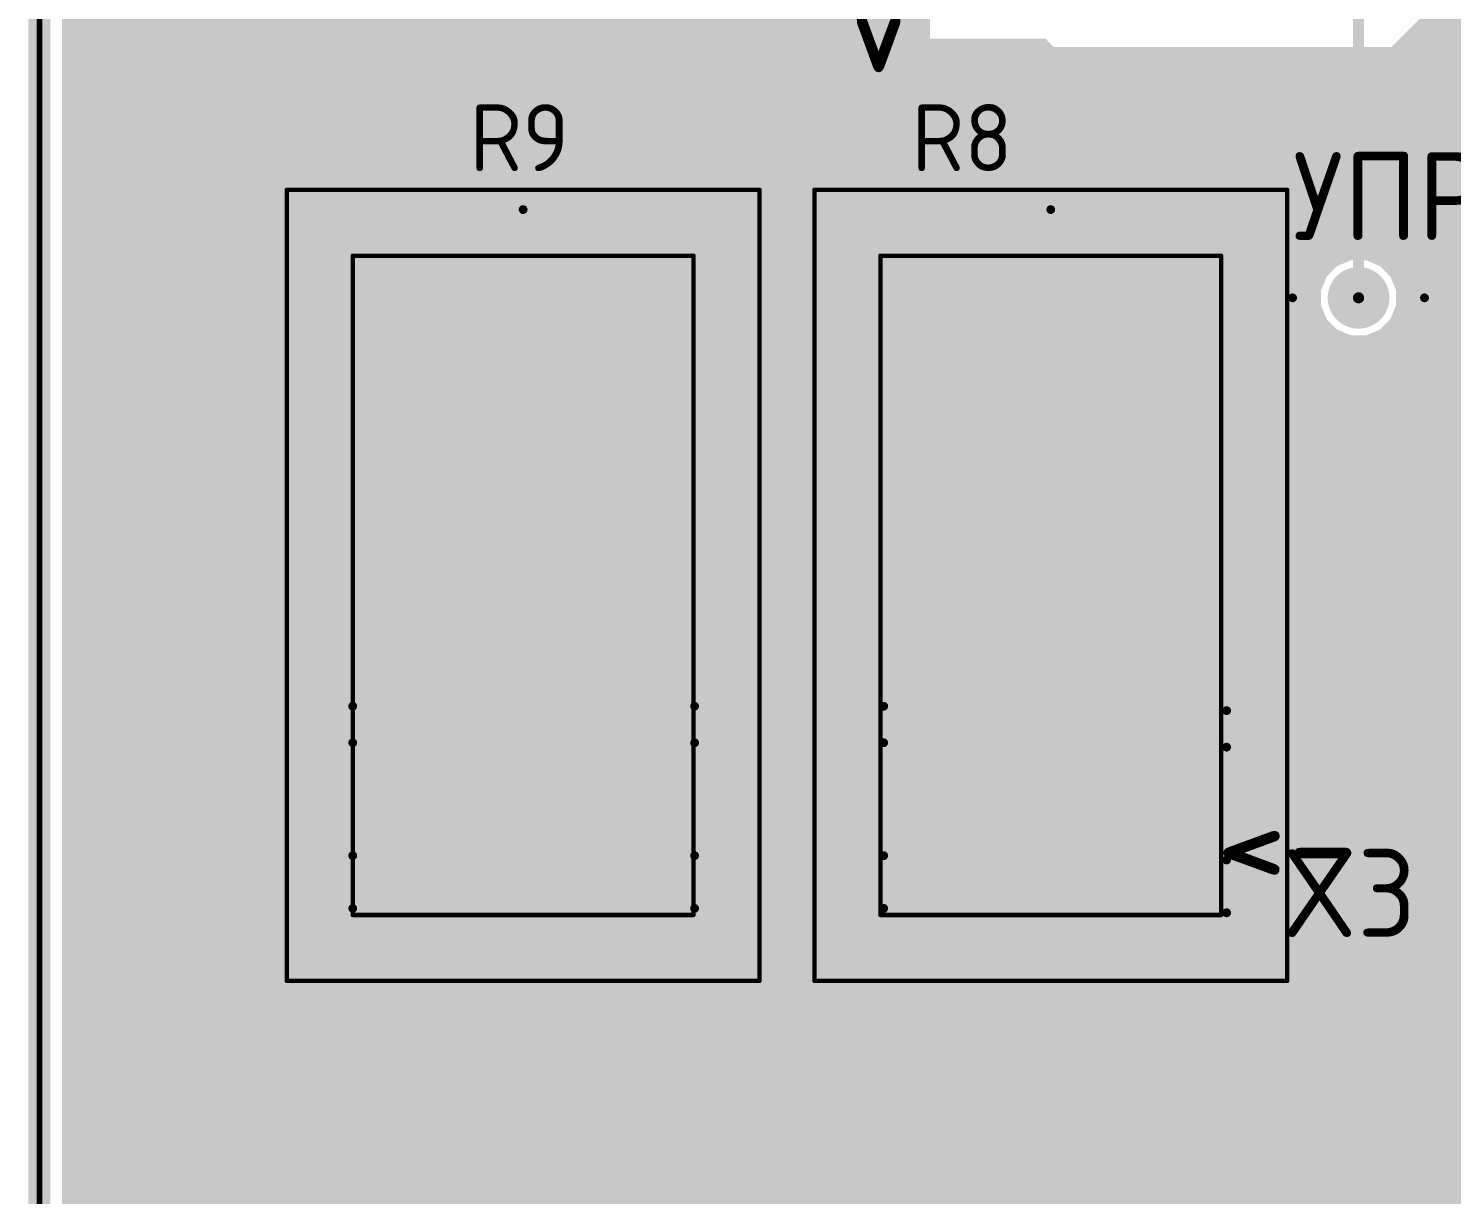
# Model space of a CAD drawing. Header units: inches. Extents: x 0 to 220, y 0 to 115.
# Drawn here: x -0.25 to 32.11, y 37.39 to 63.92 of the extents above; entities that cross this region are included whole.
import ezdxf

# ---------------------------------------------------------------- set-up
doc = ezdxf.new("R2010")
doc.units = ezdxf.units.IN
for name, color, linetype in [('Bottom Layer- Bottom', 5, 'Continuous'), ('Bottom Solder- Bot Mask', 6, 'Continuous'), ('Keep-Out Layer- Board', 6, 'Continuous'), ('Mechanical 13', 56, 'Continuous'), ('Mechanical 15', 56, 'Continuous'), ('Multi-Layer', 9, 'Continuous'), ('Top Layer- Top', 1, 'Continuous'), ('Top Overlay- Top Silk', 2, 'Continuous'), ('Top Paste- Top Paste', 8, 'Continuous'), ('Top Solder- Top Mask', 216, 'Continuous')]:
    doc.layers.add(name, color=color, linetype=linetype)
doc.styles.add('GOST type B', font='', dxfattribs={"height": 0.2})
doc.styles.get('GOST type B').set_extended_font_data('GOST type B')

# ---------------------------------------------------------------- blocks, each defined once
blk = doc.blocks.new('WSL5931L5000FEA_142')
at = {"layer": 'Top Layer- Top'}
for points in [[(-8.000009399999998, -4.374989980000001), (-8.000009400000001, 4.375010299999999), (-2.800009640000001, 4.3750103), (-2.800009639999999, -4.374989979999999)], [(2.800002020000001, -4.37500268), (2.800002019999999, 4.374997599999999), (8.000001779999998, 4.3749976), (8.00000178, -4.37500268)]]:
    blk.add_hatch(color=7, dxfattribs=at).paths.add_polyline_path(points)
at = {"layer": 'Top Paste- Top Paste'}
for points in [[(-8.000009399999998, -4.374989980000001), (-8.000009400000001, 4.375010299999999), (-2.800009640000001, 4.3750103), (-2.800009639999999, -4.374989979999999)], [(2.800002020000001, -4.37500268), (2.800002019999999, 4.374997599999999), (8.000001779999998, 4.3749976), (8.00000178, -4.37500268)]]:
    blk.add_hatch(color=7, dxfattribs=at).paths.add_polyline_path(points)
at = {"layer": 'Top Solder- Top Mask'}
for points in [[(-8.1016094, -4.476589980000001), (-8.1016094, 4.476610299999999), (-2.69840964, 4.476610300000001), (-2.698409639999999, -4.476589979999999)], [(2.698402020000001, -4.47660268), (2.698402019999999, 4.476597599999999), (8.10160178, 4.4765976), (8.10160178, -4.476602679999999)]]:
    blk.add_hatch(color=7, dxfattribs=at).paths.add_polyline_path(points)
at = {"layer": 'Mechanical 13'}
for points in [[(-7.500007859999999, 3.87499606, 0.0999998, 0.0999998, 0), (7.50000024, 3.87500368, 0.0999998, 0.0999998, 0)], [(-7.500002779999999, -3.87500368, 0.0999998, 0.0999998, 0), (-7.500007859999999, 3.87499606, 0.0999998, 0.0999998, 0)], [(7.4999977, -3.87500114, 0.0999998, 0.0999998, 0), (7.50000024, 3.87500368, 0.0999998, 0.0999998, 0)], [(-7.500002779999999, -3.87500368, 0.0999998, 0.0999998, 0), (7.4999977, -3.87500114, 0.0999998, 0.0999998, 0)]]:
    blk.add_lwpolyline(points, format="xyseb", dxfattribs=at)
for points in [[(-7.525006540000001, 3.87499606, 0.0499999, 0.0499999, 1), (-7.475009179999999, 3.87499606, 0.0499999, 0.0499999, 1)], [(-7.525006540000001, 3.87499606, 0.0499999, 0.0499999, 1), (-7.475009179999999, 3.87499606, 0.0499999, 0.0499999, 1)], [(7.475001559999999, 3.87500368, 0.0499999, 0.0499999, 1), (7.52499892, 3.87500368, 0.0499999, 0.0499999, 1)], [(7.475001559999999, 3.87500368, 0.0499999, 0.0499999, 1), (7.52499892, 3.87500368, 0.0499999, 0.0499999, 1)], [(-7.52500146, -3.87500368, 0.0499999, 0.0499999, 1), (-7.4750041, -3.87500368, 0.0499999, 0.0499999, 1)], [(-7.52500146, -3.87500368, 0.0499999, 0.0499999, 1), (-7.4750041, -3.87500368, 0.0499999, 0.0499999, 1)], [(7.474999019999999, -3.87500114, 0.0499999, 0.0499999, 1), (7.52499638, -3.87500114, 0.0499999, 0.0499999, 1)], [(7.474999019999999, -3.87500114, 0.0499999, 0.0499999, 1), (7.52499638, -3.87500114, 0.0499999, 0.0499999, 1)]]:
    blk.add_lwpolyline(points, format="xyseb", close=True, dxfattribs=at)
at = {"layer": 'Mechanical 15'}
for points in [[(-9.00000232, 5.37499052, 0.0999998, 0.0999998, 0), (8.999994699999998, 5.374995599999999, 0.0999998, 0.0999998, 0)], [(-8.99999978, -5.37500322, 0.0999998, 0.0999998, 0), (-9.00000232, 5.37499052, 0.0999998, 0.0999998, 0)], [(8.999997239999999, -5.37500322, 0.0999998, 0.0999998, 0), (8.999994699999998, 5.374995599999999, 0.0999998, 0.0999998, 0)], [(8.999997239999999, -5.37500322, 0.0999998, 0.0999998, 0), (-8.99999978, -5.37500322, 0.0999998, 0.0999998, 0)]]:
    blk.add_lwpolyline(points, format="xyseb", dxfattribs=at)
for points in [[(-9.025001, 5.37499052, 0.0499999, 0.0499999, 1), (-8.97500364, 5.37499052, 0.0499999, 0.0499999, 1)], [(-9.025001, 5.37499052, 0.0499999, 0.0499999, 1), (-8.97500364, 5.37499052, 0.0499999, 0.0499999, 1)], [(8.974996019999999, 5.374995599999999, 0.0499999, 0.0499999, 1), (9.02499338, 5.374995599999999, 0.0499999, 0.0499999, 1)], [(8.974996019999999, 5.374995599999999, 0.0499999, 0.0499999, 1), (9.02499338, 5.374995599999999, 0.0499999, 0.0499999, 1)], [(-9.024998459999999, -5.37500322, 0.0499999, 0.0499999, 1), (-8.9750011, -5.37500322, 0.0499999, 0.0499999, 1)], [(-9.024998459999999, -5.37500322, 0.0499999, 0.0499999, 1), (-8.9750011, -5.37500322, 0.0499999, 0.0499999, 1)], [(8.97499856, -5.37500322, 0.0499999, 0.0499999, 1), (9.024995919999999, -5.37500322, 0.0499999, 0.0499999, 1)], [(8.97499856, -5.37500322, 0.0499999, 0.0499999, 1), (9.024995919999999, -5.37500322, 0.0499999, 0.0499999, 1)]]:
    blk.add_lwpolyline(points, format="xyseb", close=True, dxfattribs=at)
at = {"layer": 'Top Overlay- Top Silk'}
for points in [[(-8.60000566, -2.54e-06, 0.0999998, 0.0999998, -0.9999999999999999), (-8.50000586, -2.54e-06, 0.0999998, 0.0999998, 0)], [(-8.50000586, -2.54e-06, 0.0999998, 0.0999998, -0.9999999999999999), (-8.60000566, -2.54e-06, 0.0999998, 0.0999998, 0)]]:
    blk.add_lwpolyline(points, format="xyseb", dxfattribs=at)
for points in [[(-8.62500434, -2.54e-06, 0.0499999, 0.0499999, 1), (-8.57500698, -2.54e-06, 0.0499999, 0.0499999, 1)], [(-8.62500434, -2.54e-06, 0.0499999, 0.0499999, 1), (-8.57500698, -2.54e-06, 0.0499999, 0.0499999, 1)], [(-8.52500454, -2.54e-06, 0.0499999, 0.0499999, 1), (-8.47500718, -2.54e-06, 0.0499999, 0.0499999, 1)], [(-8.52500454, -2.54e-06, 0.0499999, 0.0499999, 1), (-8.47500718, -2.54e-06, 0.0499999, 0.0499999, 1)]]:
    blk.add_lwpolyline(points, format="xyseb", close=True, dxfattribs=at)
blk = doc.blocks.new('WSL5931L5000FEA_143')
at = {"layer": 'Top Layer- Top'}
for points in [[(-7.999999239999999, -4.37500014), (-7.99999924, 4.375000139999999), (-2.799999480000001, 4.37500014), (-2.799999479999999, -4.375000139999999)], [(2.800007100000001, -4.374989980000001), (2.800007099999999, 4.375010299999999), (8.000006859999997, 4.3750103), (8.000006860000001, -4.374989979999999)]]:
    blk.add_hatch(color=7, dxfattribs=at).paths.add_polyline_path(points)
at = {"layer": 'Top Paste- Top Paste'}
for points in [[(-7.999999239999999, -4.37500014), (-7.99999924, 4.375000139999999), (-2.799999480000001, 4.37500014), (-2.799999479999999, -4.375000139999999)], [(2.800007100000001, -4.374989980000001), (2.800007099999999, 4.375010299999999), (8.000006859999997, 4.3750103), (8.000006860000001, -4.374989979999999)]]:
    blk.add_hatch(color=7, dxfattribs=at).paths.add_polyline_path(points)
at = {"layer": 'Top Solder- Top Mask'}
for points in [[(-8.101599239999999, -4.47660014), (-8.101599239999999, 4.47660014), (-2.69839948, 4.47660014), (-2.698399479999999, -4.47660014)], [(2.6984071, -4.476589980000001), (2.698407099999999, 4.476610299999999), (8.101606859999999, 4.476610300000001), (8.101606859999999, -4.476589979999999)]]:
    blk.add_hatch(color=7, dxfattribs=at).paths.add_polyline_path(points)
at = {"layer": 'Mechanical 13'}
for points in [[(7.500002779999999, 3.87500114, 0.0999998, 0.0999998, 0), (-7.500005319999999, 3.87500876, 0.0999998, 0.0999998, 0)], [(-7.50000024, -3.87500622, 0.0999998, 0.0999998, 0), (-7.500005319999999, 3.87500876, 0.0999998, 0.0999998, 0)], [(7.500005319999999, -3.87499606, 0.0999998, 0.0999998, 0), (7.500002779999999, 3.87500114, 0.0999998, 0.0999998, 0)], [(-7.50000024, -3.87500622, 0.0999998, 0.0999998, 0), (7.500005319999999, -3.87499606, 0.0999998, 0.0999998, 0)]]:
    blk.add_lwpolyline(points, format="xyseb", dxfattribs=at)
for points in [[(-7.525004, 3.87500876, 0.0499999, 0.0499999, 1), (-7.475006639999999, 3.87500876, 0.0499999, 0.0499999, 1)], [(-7.525004, 3.87500876, 0.0499999, 0.0499999, 1), (-7.475006639999999, 3.87500876, 0.0499999, 0.0499999, 1)], [(7.4750041, 3.87500114, 0.0499999, 0.0499999, 1), (7.52500146, 3.87500114, 0.0499999, 0.0499999, 1)], [(7.4750041, 3.87500114, 0.0499999, 0.0499999, 1), (7.52500146, 3.87500114, 0.0499999, 0.0499999, 1)], [(-7.52499892, -3.87500622, 0.0499999, 0.0499999, 1), (-7.475001559999999, -3.87500622, 0.0499999, 0.0499999, 1)], [(-7.52499892, -3.87500622, 0.0499999, 0.0499999, 1), (-7.475001559999999, -3.87500622, 0.0499999, 0.0499999, 1)], [(7.475006639999999, -3.87499606, 0.0499999, 0.0499999, 1), (7.525004, -3.87499606, 0.0499999, 0.0499999, 1)], [(7.475006639999999, -3.87499606, 0.0499999, 0.0499999, 1), (7.525004, -3.87499606, 0.0499999, 0.0499999, 1)]]:
    blk.add_lwpolyline(points, format="xyseb", close=True, dxfattribs=at)
at = {"layer": 'Mechanical 15'}
for points in [[(-8.99999978, 5.374995599999999, 0.0999998, 0.0999998, 0), (9.00000232, 5.37499814, 0.0999998, 0.0999998, 0)], [(-8.999994699999998, -5.375000679999999, 0.0999998, 0.0999998, 0), (-8.99999978, 5.374995599999999, 0.0999998, 0.0999998, 0)], [(8.99998962, -5.37500322, 0.0999998, 0.0999998, 0), (9.00000232, 5.37499814, 0.0999998, 0.0999998, 0)], [(8.99998962, -5.37500322, 0.0999998, 0.0999998, 0), (-8.999994699999998, -5.375000679999999, 0.0999998, 0.0999998, 0)]]:
    blk.add_lwpolyline(points, format="xyseb", dxfattribs=at)
for points in [[(-9.024998459999999, 5.374995599999999, 0.0499999, 0.0499999, 1), (-8.9750011, 5.374995599999999, 0.0499999, 0.0499999, 1)], [(-9.024998459999999, 5.374995599999999, 0.0499999, 0.0499999, 1), (-8.9750011, 5.374995599999999, 0.0499999, 0.0499999, 1)], [(8.97500364, 5.37499814, 0.0499999, 0.0499999, 1), (9.025001, 5.37499814, 0.0499999, 0.0499999, 1)], [(8.97500364, 5.37499814, 0.0499999, 0.0499999, 1), (9.025001, 5.37499814, 0.0499999, 0.0499999, 1)], [(-9.02499338, -5.375000679999999, 0.0499999, 0.0499999, 1), (-8.974996019999999, -5.375000679999999, 0.0499999, 0.0499999, 1)], [(-9.02499338, -5.375000679999999, 0.0499999, 0.0499999, 1), (-8.974996019999999, -5.375000679999999, 0.0499999, 0.0499999, 1)], [(8.97499094, -5.37500322, 0.0499999, 0.0499999, 1), (9.024988299999999, -5.37500322, 0.0499999, 0.0499999, 1)], [(8.97499094, -5.37500322, 0.0499999, 0.0499999, 1), (9.024988299999999, -5.37500322, 0.0499999, 0.0499999, 1)]]:
    blk.add_lwpolyline(points, format="xyseb", close=True, dxfattribs=at)
at = {"layer": 'Top Overlay- Top Silk'}
for points in [[(-8.59999804, 2.54e-06, 0.0999998, 0.0999998, -0.9999999999999999), (-8.49999824, 2.54e-06, 0.0999998, 0.0999998, 0)], [(-8.49999824, 2.54e-06, 0.0999998, 0.0999998, -0.9999999999999999), (-8.59999804, 2.54e-06, 0.0999998, 0.0999998, 0)]]:
    blk.add_lwpolyline(points, format="xyseb", dxfattribs=at)
for points in [[(-8.62499672, 2.54e-06, 0.0499999, 0.0499999, 1), (-8.57499936, 2.54e-06, 0.0499999, 0.0499999, 1)], [(-8.62499672, 2.54e-06, 0.0499999, 0.0499999, 1), (-8.57499936, 2.54e-06, 0.0499999, 0.0499999, 1)], [(-8.52499692, 2.54e-06, 0.0499999, 0.0499999, 1), (-8.474999559999999, 2.54e-06, 0.0499999, 0.0499999, 1)], [(-8.52499692, 2.54e-06, 0.0499999, 0.0499999, 1), (-8.474999559999999, 2.54e-06, 0.0499999, 0.0499999, 1)]]:
    blk.add_lwpolyline(points, format="xyseb", close=True, dxfattribs=at)

msp = doc.modelspace()

# ---------------------------------------------------------------- hatches: boundary and pattern name
at = {"layer": 'Bottom Layer- Bottom'}
h = msp.add_hatch(color=5, dxfattribs=at)
h.paths.add_polyline_path([(79.50000102, 105.99999882), (79.50000102, 101.62132076), (78.99999948, 101.12131922), (75.87131892, 101.12131922), (74.99999986, 100.25000016), (69.43824314, 100.25000016), (69.28011289999999, 100.31549914), (68.91988502, 100.31549914), (68.76175477999999, 100.25000016), (67.74999912, 100.25000016), (67.49999962, 100.00000066), (67.49999962, 93.078681), (69.92131812, 93.078681), (72.25000028, 90.74999884), (72.25000028, 48.74999902), (77.2714482, 43.7285511), (77.25000044, 43.70710334), (77.25000044, 25.2500003), (55.87336298, 25.2500003), (55.12336194, 24.49999926), (54.50191284, 24.49999926), (54.61120396, 24.54526968), (54.91473142, 24.84879714), (55.07900084, 25.24537496), (55.07900084, 25.33300242), (54.00000376, 25.33300242), (52.9210016, 25.33300242), (52.9210016, 25.24537496), (53.08527102, 24.84879714), (53.38879848, 24.54526968), (53.4980896, 24.49999926), (50.98195036, 24.49999926), (50.9999996, 24.48195002), (50.9999996, 0.51387248), (28.49999888, 0.51387248), (28.49999888, 4.24999912), (28.49999888, 13.2499989), (0.51387248, 13.2499989), (0.51387248, 74.99999986), (20.25000014, 74.99999986), (20.25000014, 63.5), (30.750002, 63.5), (31.85949432, 64.60949232), (31.85949432, 99.49999912), (55.49999822, 99.49999912), (64.49999799999999, 108.4999989), (77.00000093999999, 108.4999989)])
h.paths.add_polyline_path([(70.01335755999999, 105.3723191), (68.20235788, 105.3723191), (68.20235788, 103.56131942), (70.01335755999999, 103.56131942)], flags=0)
h.paths.add_polyline_path([(75.9497084, 105.00399878), (75.5502934, 105.00399878), (75.1812822, 104.8511492), (74.89885197999999, 104.56871898), (74.7460024, 104.19970778), (74.7460024, 103.80029278), (74.89885197999999, 103.43128158), (75.1812822, 103.14885136), (75.5502934, 102.99600178), (75.9497084, 102.99600178), (76.3187196, 103.14885136), (76.60114981999999, 103.43128158), (76.7539994, 103.80029278), (76.7539994, 104.19970778), (76.60114981999999, 104.56871898), (76.3187196, 104.8511492)], flags=0)
h.paths.add_polyline_path([(54.73091923999999, 97.05399944), (54.2690812, 97.05399944), (53.822981, 96.93446704), (53.4230199, 96.70355055999998), (53.09644955999999, 96.37698022), (52.86553308, 95.97701912), (52.74600067999999, 95.53091891999999), (52.74600067999999, 95.06908088), (52.86553308, 94.62298068), (53.09644955999999, 94.22301958), (53.4230199, 93.89644924), (53.822981, 93.66553275999999), (54.2690812, 93.54600036), (54.73091923999999, 93.54600036), (55.17701944, 93.66553275999999), (55.57698053999999, 93.89644924), (55.90355088, 94.22301958), (56.13446736, 94.62298068), (56.25399976, 95.06908088), (56.25399976, 95.53091891999999), (56.13446736, 95.97701912), (55.90355088, 96.37698022), (55.57698053999999, 96.70355055999998), (55.17701944, 96.93446704)], flags=0)
h.paths.add_polyline_path([(35.73090644, 97.05399944), (35.2690684, 97.05399944), (34.8229682, 96.93446704), (34.4230071, 96.70355055999998), (34.09643676, 96.37698022), (33.86552028, 95.97701912), (33.74598788, 95.53091891999999), (33.74598788, 95.06908088), (33.86552028, 94.62298068), (34.09643676, 94.22301958), (34.4230071, 93.89644924), (34.8229682, 93.66553275999999), (35.2690684, 93.54600036), (35.73090644, 93.54600036), (36.17700664, 93.66553275999999), (36.57696774, 93.89644924), (36.90353808, 94.22301958), (37.13445456, 94.62298068), (37.25398695999999, 95.06908088), (37.25398695999999, 95.53091891999999), (37.13445456, 95.97701912), (36.90353808, 96.37698022), (36.57696774, 96.70355055999998), (36.17700664, 96.93446704)], flags=0)
h.paths.add_polyline_path([(69.28011289999999, 90.15549913999999), (68.91988502, 90.15549913999999), (68.5870739, 90.01764572), (68.33235254, 89.76292435999999), (68.19449912, 89.43011324), (68.19449912, 89.06988535999999), (68.33235254, 88.73707423999998), (68.5870739, 88.48235288), (68.91988502, 88.34449946), (69.28011289999999, 88.34449946), (69.61292402, 88.48235288), (69.86764538, 88.73707423999998), (70.0054988, 89.06988535999999), (70.0054988, 89.43011324), (69.86764538, 89.76292435999999), (69.61292402, 90.01764572)], flags=0)
h.paths.add_polyline_path([(69.02011342, 83.34367633999999), (68.65988553999999, 83.34367633999999), (68.32707442, 83.20582291999999), (68.07235306, 82.95110156), (67.93449964, 82.61829044), (67.93449964, 82.25806256), (68.07235306, 81.92525144), (68.32707442, 81.67053007999999), (68.65988553999999, 81.53267665999999), (69.02011342, 81.53267665999999), (69.35292453999999, 81.67053007999999), (69.6076459, 81.92525144), (69.74549932, 82.25806256), (69.74549932, 82.61829044), (69.6076459, 82.95110156), (69.35292453999999, 83.20582291999999)], flags=0)
h.paths.add_polyline_path([(10.44970732, 74.50399628), (10.37699982, 74.50399628), (10.37699982, 73.62699778), (11.25399832, 73.62699778), (11.25399832, 73.69970527999999), (11.10114874, 74.06871647999999), (10.81871852, 74.3511467)], flags=0)
h.paths.add_polyline_path([(10.12299982, 74.50399628), (10.05029232, 74.50399628), (9.68128112, 74.3511467), (9.3988509, 74.06871647999999), (9.24600132, 73.69970527999999), (9.24600132, 73.62699778), (10.12299982, 73.62699778)], flags=0)
h.paths.add_polyline_path([(3.44970862, 74.50399628), (3.37700112, 74.50399628), (3.37700112, 73.62699778), (4.25399962, 73.62699778), (4.25399962, 73.69970527999999), (4.10115004, 74.06871647999999), (3.81871982, 74.3511467)], flags=0)
h.paths.add_polyline_path([(3.12300112, 74.50399628), (3.05029362, 74.50399628), (2.68128242, 74.3511467), (2.3988522, 74.06871647999999), (2.24600262, 73.69970527999999), (2.24600262, 73.62699778), (3.12300112, 73.62699778)], flags=0)
h.paths.add_polyline_path([(69.02011342, 75.15549865999999), (68.65988553999999, 75.15549865999999), (68.32707442, 75.01764524), (68.07235306, 74.76292388), (67.93449964, 74.43011276), (67.93449964, 74.06988488), (68.07235306, 73.73707376), (68.32707442, 73.4823524), (68.65988553999999, 73.34449898), (69.02011342, 73.34449898), (69.35292453999999, 73.4823524), (69.6076459, 73.73707376), (69.74549932, 74.06988488), (69.74549932, 74.43011276), (69.6076459, 74.76292388), (69.35292453999999, 75.01764524)], flags=0)
h.paths.add_polyline_path([(11.25399832, 73.37299777999999), (10.37699982, 73.37299777999999), (10.37699982, 72.49599927999999), (10.44970732, 72.49599927999999), (10.81871852, 72.64884886), (11.10114874, 72.93127908), (11.25399832, 73.30029027999998)], flags=0)
h.paths.add_polyline_path([(10.12299982, 73.37299777999999), (9.24600132, 73.37299777999999), (9.24600132, 73.30029027999998), (9.3988509, 72.93127908), (9.68128112, 72.64884886), (10.05029232, 72.49599927999999), (10.12299982, 72.49599927999999)], flags=0)
h.paths.add_polyline_path([(4.25399962, 73.37299777999999), (3.37700112, 73.37299777999999), (3.37700112, 72.49599927999999), (3.44970862, 72.49599927999999), (3.81871982, 72.64884886), (4.10115004, 72.93127908), (4.25399962, 73.30029027999998)], flags=0)
h.paths.add_polyline_path([(3.12300112, 73.37299777999999), (2.24600262, 73.37299777999999), (2.24600262, 73.30029027999998), (2.3988522, 72.93127908), (2.68128242, 72.64884886), (3.05029362, 72.49599927999999), (3.12300112, 72.49599927999999)], flags=0)
h.paths.add_polyline_path([(6.98091822, 72.25399824), (6.876999199999999, 72.25399824), (6.876999199999999, 70.6269987), (8.50399874, 70.6269987), (8.50399874, 70.73091772), (8.38446634, 71.17701792), (8.15354986, 71.57697902), (7.826979519999999, 71.90354935999999), (7.42701842, 72.13446584)], flags=0)
h.paths.add_polyline_path([(6.622999199999999, 72.25399824), (6.51908018, 72.25399824), (6.07297998, 72.13446584), (5.67301888, 71.90354935999999), (5.34644854, 71.57697902), (5.11553206, 71.17701792), (4.99599966, 70.73091772), (4.99599966, 70.6269987), (6.622999199999999, 70.6269987)], flags=0)
h.paths.add_polyline_path([(8.50399874, 70.3729987), (6.876999199999999, 70.3729987), (6.876999199999999, 68.74599916), (6.98091822, 68.74599916), (7.42701842, 68.86553156), (7.826979519999999, 69.09644804), (8.15354986, 69.42301838), (8.38446634, 69.82297948), (8.50399874, 70.26907968)], flags=0)
h.paths.add_polyline_path([(6.622999199999999, 70.3729987), (4.99599966, 70.3729987), (4.99599966, 70.26907968), (5.11553206, 69.82297948), (5.34644854, 69.42301838), (5.67301888, 69.09644804), (6.07297998, 68.86553156), (6.51908018, 68.74599916), (6.622999199999999, 68.74599916)], flags=0)
h.paths.add_polyline_path([(10.44970732, 68.50399558), (10.37699982, 68.50399558), (10.37699982, 67.62699708), (11.25399832, 67.62699708), (11.25399832, 67.69970458), (11.10114874, 68.06871577999999), (10.81871852, 68.351146)], flags=0)
h.paths.add_polyline_path([(10.12299982, 68.50399558), (10.05029232, 68.50399558), (9.68128112, 68.351146), (9.3988509, 68.06871577999999), (9.24600132, 67.69970458), (9.24600132, 67.62699708), (10.12299982, 67.62699708)], flags=0)
h.paths.add_polyline_path([(3.44970862, 68.50399558), (3.37700112, 68.50399558), (3.37700112, 67.62699708), (4.25399962, 67.62699708), (4.25399962, 67.69970458), (4.10115004, 68.06871577999999), (3.81871982, 68.351146)], flags=0)
h.paths.add_polyline_path([(3.12300112, 68.50399558), (3.05029362, 68.50399558), (2.68128242, 68.351146), (2.3988522, 68.06871577999999), (2.24600262, 67.69970458), (2.24600262, 67.62699708), (3.12300112, 67.62699708)], flags=0)
h.paths.add_polyline_path([(11.25399832, 67.37299707999999), (10.37699982, 67.37299707999999), (10.37699982, 66.49599857999999), (10.44970732, 66.49599857999999), (10.81871852, 66.64884816), (11.10114874, 66.93127838), (11.25399832, 67.30028958)], flags=0)
h.paths.add_polyline_path([(10.12299982, 67.37299707999999), (9.24600132, 67.37299707999999), (9.24600132, 67.30028958), (9.3988509, 66.93127838), (9.68128112, 66.64884816), (10.05029232, 66.49599857999999), (10.12299982, 66.49599857999999)], flags=0)
h.paths.add_polyline_path([(4.25399962, 67.37299707999999), (3.37700112, 67.37299707999999), (3.37700112, 66.49599857999999), (3.44970862, 66.49599857999999), (3.81871982, 66.64884816), (4.10115004, 66.93127838), (4.25399962, 67.30028958)], flags=0)
h.paths.add_polyline_path([(3.12300112, 67.37299707999999), (2.24600262, 67.37299707999999), (2.24600262, 67.30028958), (2.3988522, 66.93127838), (2.68128242, 66.64884816), (3.05029362, 66.49599857999999), (3.12300112, 66.49599857999999)], flags=0)
h.paths.add_polyline_path([(69.02011342, 66.90549992), (68.65988553999999, 66.90549992), (68.32707442, 66.7676465), (68.07235306, 66.51292514), (67.93449964, 66.18011402), (67.93449964, 65.81988614), (68.07235306, 65.48707502), (68.32707442, 65.23235366), (68.65988553999999, 65.09450024), (69.02011342, 65.09450024), (69.35292453999999, 65.23235366), (69.6076459, 65.48707502), (69.74549932, 65.81988614), (69.74549932, 66.18011402), (69.6076459, 66.51292514), (69.35292453999999, 66.7676465)], flags=0)
h.paths.add_polyline_path([(30.16987108, 58.64636479999999), (29.83013084, 58.64636479999999), (29.51625034, 58.51635236), (29.2760146, 58.27611662), (29.14600216, 57.96223611999999), (29.14600216, 57.62249588), (29.2760146, 57.30861537999999), (29.51625034, 57.06837964), (29.83013084, 56.9383672), (30.16987108, 56.9383672), (30.48375158, 57.06837964), (30.72398732, 57.30861537999999), (30.85399976, 57.62249588), (30.85399976, 57.96223611999999), (30.72398732, 58.27611662), (30.48375158, 58.51635236)], flags=0)
h.paths.add_polyline_path([(69.02011342, 58.65549864), (68.65988553999999, 58.65549864), (68.32707442, 58.51764522), (68.07235306, 58.26292385999999), (67.93449964, 57.93011273999999), (67.93449964, 57.56988485999999), (68.07235306, 57.23707373999999), (68.32707442, 56.98235237999999), (68.65988553999999, 56.84449896), (69.02011342, 56.84449896), (69.35292453999999, 56.98235237999999), (69.6076459, 57.23707373999999), (69.74549932, 57.56988485999999), (69.74549932, 57.93011273999999), (69.6076459, 58.26292385999999), (69.35292453999999, 58.51764522)], flags=0)
h.paths.add_polyline_path([(17.23091804, 60.25399938), (16.76908, 60.25399938), (16.3229798, 60.13446698), (15.9230187, 59.9035505), (15.59644836, 59.57698016), (15.36553188, 59.17701905999999), (15.24599948, 58.73091886), (15.24599948, 58.26908082), (15.36553188, 57.82298062), (15.59644836, 57.42301952), (15.9230187, 57.09644917999999), (16.3229798, 56.8655327), (16.76908, 56.74600029999999), (17.23091804, 56.74600029999999), (17.67701824, 56.8655327), (18.07697934, 57.09644917999999), (18.40354968, 57.42301952), (18.63446616, 57.82298062), (18.75399856, 58.26908082), (18.75399856, 58.73091886), (18.63446616, 59.17701905999999), (18.40354968, 59.57698016), (18.07697934, 59.9035505), (17.67701824, 60.13446698)], flags=0)
h.paths.add_polyline_path([(54.73091923999999, 55.0539412), (54.2690812, 55.0539412), (53.822981, 54.93440879999999), (53.4230199, 54.70349232), (53.09644955999999, 54.37692197999999), (52.86553308, 53.97696088), (52.74600067999999, 53.53086067999999), (52.74600067999999, 53.06902263999999), (52.86553308, 52.62292244), (53.09644955999999, 52.22296133999999), (53.4230199, 51.896391), (53.822981, 51.66547451999999), (54.2690812, 51.54594212), (54.73091923999999, 51.54594212), (55.17701944, 51.66547451999999), (55.57698053999999, 51.896391), (55.90355088, 52.22296133999999), (56.13446736, 52.62292244), (56.25399976, 53.06902263999999), (56.25399976, 53.53086067999999), (56.13446736, 53.97696088), (55.90355088, 54.37692197999999), (55.57698053999999, 54.70349232), (55.17701944, 54.93440879999999)], flags=0)
h.paths.add_polyline_path([(35.73090644, 55.0539412), (35.2690684, 55.0539412), (34.8229682, 54.93440879999999), (34.4230071, 54.70349232), (34.09643676, 54.37692197999999), (33.86552028, 53.97696088), (33.74598788, 53.53086067999999), (33.74598788, 53.06902263999999), (33.86552028, 52.62292244), (34.09643676, 52.22296133999999), (34.4230071, 51.896391), (34.8229682, 51.66547451999999), (35.2690684, 51.54594212), (35.73090644, 51.54594212), (36.17700664, 51.66547451999999), (36.57696774, 51.896391), (36.90353808, 52.22296133999999), (37.13445456, 52.62292244), (37.25398695999999, 53.06902263999999), (37.25398695999999, 53.53086067999999), (37.13445456, 53.97696088), (36.90353808, 54.37692197999999), (36.57696774, 54.70349232), (36.17700664, 54.93440879999999)], flags=0)
h.paths.add_polyline_path([(69.02011342, 50.4054999), (68.65988553999999, 50.4054999), (68.32707442, 50.26764648), (68.07235306, 50.01292512), (67.93449964, 49.680114), (67.93449964, 49.31988612), (68.07235306, 48.987075), (68.32707442, 48.73235364), (68.65988553999999, 48.59450022), (69.02011342, 48.59450022), (69.35292453999999, 48.73235364), (69.6076459, 48.987075), (69.74549932, 49.31988612), (69.74549932, 49.680114), (69.6076459, 50.01292512), (69.35292453999999, 50.26764648)], flags=0)
h.paths.add_polyline_path([(48.24354588, 46.85399824), (48.20067576, 46.85399824), (48.20067576, 46.12699944), (48.92767455999999, 46.12699944), (48.92767455999999, 46.16986956), (48.79766212, 46.48375006), (48.55742638, 46.72398579999999)], flags=0)
h.paths.add_polyline_path([(47.94667576, 46.85399824), (47.90380563999999, 46.85399824), (47.58992514, 46.72398579999999), (47.3496894, 46.48375006), (47.21967696, 46.16986956), (47.21967696, 46.12699944), (47.94667576, 46.12699944)], flags=0)
h.paths.add_polyline_path([(40.78093952, 46.85399824), (40.7380694, 46.85399824), (40.7380694, 46.12699944), (41.4650682, 46.12699944), (41.4650682, 46.16986956), (41.33505576, 46.48375006), (41.09482002, 46.72398579999999)], flags=0)
h.paths.add_polyline_path([(40.4840694, 46.85399824), (40.44119928, 46.85399824), (40.12731878, 46.72398579999999), (39.88708303999999, 46.48375006), (39.7570706, 46.16986956), (39.7570706, 46.12699944), (40.4840694, 46.12699944)], flags=0)
h.paths.add_polyline_path([(48.92767455999999, 45.87299944), (48.20067576, 45.87299944), (48.20067576, 45.14600064), (48.24354588, 45.14600064), (48.55742638, 45.27601308), (48.79766212, 45.51624882), (48.92767455999999, 45.83012932)], flags=0)
h.paths.add_polyline_path([(47.94667576, 45.87299944), (47.21967696, 45.87299944), (47.21967696, 45.83012932), (47.3496894, 45.51624882), (47.58992514, 45.27601308), (47.90380563999999, 45.14600064), (47.94667576, 45.14600064)], flags=0)
h.paths.add_polyline_path([(41.4650682, 45.87299944), (40.7380694, 45.87299944), (40.7380694, 45.14600064), (40.78093952, 45.14600064), (41.09482002, 45.27601308), (41.33505576, 45.51624882), (41.4650682, 45.83012932)], flags=0)
h.paths.add_polyline_path([(40.4840694, 45.87299944), (39.7570706, 45.87299944), (39.7570706, 45.83012932), (39.88708303999999, 45.51624882), (40.12731878, 45.27601308), (40.44119928, 45.14600064), (40.4840694, 45.14600064)], flags=0)
h.paths.add_polyline_path([(17.23091804, 45.75400044), (16.76908, 45.75400044), (16.3229798, 45.63446803999999), (15.9230187, 45.40355156), (15.59644836, 45.07698122), (15.36553188, 44.67702011999999), (15.24599948, 44.23091992), (15.24599948, 43.76908187999999), (15.36553188, 43.32298168), (15.59644836, 42.92302058), (15.9230187, 42.59645024), (16.3229798, 42.36553376), (16.76908, 42.24600135999999), (17.23091804, 42.24600135999999), (17.67701824, 42.36553376), (18.07697934, 42.59645024), (18.40354968, 42.92302058), (18.63446616, 43.32298168), (18.75399856, 43.76908187999999), (18.75399856, 44.23091992), (18.63446616, 44.67702011999999), (18.40354968, 45.07698122), (18.07697934, 45.40355156), (17.67701824, 45.63446803999999)], flags=0)
h.paths.add_polyline_path([(67.83976018, 41.95399788), (67.46023846, 41.95399788), (67.10960162, 41.80876068), (66.84123792, 41.54039698), (66.69600072, 41.18976014), (66.69600072, 40.81023842), (66.84123792, 40.45960158), (67.10960162, 40.19123788), (67.46023846, 40.04600068), (67.83976018, 40.04600068), (68.19039702, 40.19123788), (68.45876072, 40.45960158), (68.60399792, 40.81023842), (68.60399792, 41.18976014), (68.45876072, 41.54039698), (68.19039702, 41.80876068)], flags=0)
h.paths.add_polyline_path([(48.33020052, 40.40399844), (47.87111076, 40.40399844), (47.44696885999999, 40.22831171999999), (47.12234416, 39.90368702), (46.94665744, 39.47954512), (46.94665744, 39.02045536), (47.12234416, 38.59631346), (47.44696885999999, 38.27168876), (47.87111076, 38.09600204), (48.33020052, 38.09600204), (48.75434241999999, 38.27168876), (49.07896712, 38.59631346), (49.25465384, 39.02045536), (49.25465384, 39.47954512), (49.07896712, 39.90368702), (48.75434241999999, 40.22831171999999)], flags=0)
h.paths.add_polyline_path([(41.9795452, 40.40399844), (41.52045544, 40.40399844), (41.09631354, 40.22831171999999), (40.77168884, 39.90368702), (40.59600211999999, 39.47954512), (40.59600211999999, 39.02045536), (40.77168884, 38.59631346), (41.09631354, 38.27168876), (41.52045544, 38.09600204), (41.9795452, 38.09600204), (42.4036871, 38.27168876), (42.7283118, 38.59631346), (42.90399851999999, 39.02045536), (42.90399851999999, 39.47954512), (42.7283118, 39.90368702), (42.4036871, 40.22831171999999)], flags=0)
h.paths.add_polyline_path([(73.33976188, 33.45399964), (72.96024016, 33.45399964), (72.60960332, 33.30876244), (72.34123962, 33.04039874), (72.19600242, 32.68976189999999), (72.19600242, 32.31024018), (72.34123962, 31.95960334), (72.60960332, 31.69123964), (72.96024016, 31.54600244), (73.33976188, 31.54600244), (73.69039872, 31.69123964), (73.95876242, 31.95960334), (74.10399962, 32.31024018), (74.10399962, 32.68976189999999), (73.95876242, 33.04039874), (73.69039872, 33.30876244)], flags=0)
h.paths.add_polyline_path([(60.19970687999999, 33.003998), (59.80029188, 33.003998), (59.43128068, 32.85114842), (59.14885045999999, 32.5687182), (58.99600088, 32.199707), (58.99600088, 31.800292), (59.14885045999999, 31.4312808), (59.43128068, 31.14885058), (59.80029188, 30.996001), (60.19970687999999, 30.996001), (60.56871808, 31.14885058), (60.8511483, 31.4312808), (61.00399788, 31.800292), (61.00399788, 32.199707), (60.8511483, 32.5687182), (60.56871808, 32.85114842)], flags=0)
h.paths.add_polyline_path([(70.0497075, 32.8039984), (69.6502925, 32.8039984), (69.28128129999999, 32.65114882), (68.99885108, 32.3687186), (68.84600149999999, 31.99970739999999), (68.84600149999999, 31.6002924), (68.99885108, 31.2312812), (69.28128129999999, 30.94885098), (69.6502925, 30.7960014), (70.0497075, 30.7960014), (70.4187187, 30.94885098), (70.70114892, 31.2312812), (70.8539985, 31.6002924), (70.8539985, 31.99970739999999), (70.70114892, 32.3687186), (70.4187187, 32.65114882)], flags=0)
h.paths.add_polyline_path([(65.23452028, 32.89866674), (64.76548387999999, 32.89866674), (64.33215226, 32.71917509999999), (64.0004943, 32.38751714), (63.82100266, 31.95418552), (63.82100266, 31.48514912), (64.0004943, 31.05181749999999), (64.33215226, 30.72015954), (64.76548387999999, 30.5406679), (65.23452028, 30.5406679), (65.66785189999999, 30.72015954), (65.99950985999999, 31.05181749999999), (66.1790015, 31.48514912), (66.1790015, 31.95418552), (65.99950985999999, 32.38751714), (65.66785189999999, 32.71917509999999)], flags=0)
h.paths.add_polyline_path([(55.07900084, 31.6189995), (52.9210016, 31.6189995), (52.9210016, 29.46100026), (55.07900084, 29.46100026)], flags=0)
h.paths.add_polyline_path([(54.21462614, 29.0789995), (54.12700375999999, 29.0789995), (54.12700375999999, 28.12700242), (55.07900084, 28.12700242), (55.07900084, 28.2146248), (54.91473142, 28.61120262), (54.61120396, 28.91473008)], flags=0)
h.paths.add_polyline_path([(53.87300376, 29.0789995), (53.7853763, 29.0789995), (53.38879848, 28.91473008), (53.08527102, 28.61120262), (52.9210016, 28.2146248), (52.9210016, 28.12700242), (53.87300376, 28.12700242)], flags=0)
h.paths.add_polyline_path([(55.07900084, 27.87300242), (54.12700375999999, 27.87300242), (54.12700375999999, 26.92100026), (54.21462614, 26.92100026), (54.61120396, 27.08526968), (54.91473142, 27.38879714), (55.07900084, 27.78537496)], flags=0)
h.paths.add_polyline_path([(53.87300376, 27.87300242), (52.9210016, 27.87300242), (52.9210016, 27.78537496), (53.08527102, 27.38879714), (53.38879848, 27.08526968), (53.7853763, 26.92100026), (53.87300376, 26.92100026)], flags=0)
h.paths.add_polyline_path([(54.21462614, 26.5389995), (54.12700375999999, 26.5389995), (54.12700375999999, 25.58700242), (55.07900084, 25.58700242), (55.07900084, 25.6746248), (54.91473142, 26.07120262), (54.61120396, 26.37473008)], flags=0)
h.paths.add_polyline_path([(53.87300376, 26.5389995), (53.7853763, 26.5389995), (53.38879848, 26.37473008), (53.08527102, 26.07120262), (52.9210016, 25.6746248), (52.9210016, 25.58700242), (53.87300376, 25.58700242)], flags=0)
h.paths.add_polyline_path([(32.31898286, 31.7540005), (31.48101654, 31.7540005), (30.65915382, 31.59052356), (29.88497452, 31.26984602), (29.1882322, 30.80429958), (28.595701, 30.21176838), (28.13015456, 29.51502606), (27.80947702, 28.74084676), (27.64600008, 27.91898404), (27.64600008, 27.08101772), (27.80947702, 26.259155), (28.13015456, 25.4849757), (28.595701, 24.78823338), (29.1882322, 24.19570218), (29.88497452, 23.73015574), (30.65915382, 23.4094782), (31.48101654, 23.24600126), (32.31898286, 23.24600126), (33.14084558, 23.4094782), (33.91502488, 23.73015574), (34.6117672, 24.19570218), (35.2042984, 24.78823338), (35.66984484, 25.4849757), (35.99052237999999, 26.259155), (36.15399932, 27.08101772), (36.15399932, 27.91898404), (35.99052237999999, 28.74084676), (35.66984484, 29.51502606), (35.2042984, 30.21176838), (34.6117672, 30.80429958), (33.91502488, 31.26984602), (33.14084558, 31.59052356)], flags=0)
h.paths.add_polyline_path([(12.91898356, 31.7540005), (12.08101724, 31.7540005), (11.25915452, 31.59052356), (10.48497522, 31.26984602), (9.7882329, 30.80429958), (9.195701699999999, 30.21176838), (8.730155259999998, 29.51502606), (8.40947772, 28.74084676), (8.24600078, 27.91898404), (8.24600078, 27.08101772), (8.40947772, 26.259155), (8.730155259999998, 25.4849757), (9.195701699999999, 24.78823338), (9.7882329, 24.19570218), (10.48497522, 23.73015574), (11.25915452, 23.4094782), (12.08101724, 23.24600126), (12.91898356, 23.24600126), (13.74084628, 23.4094782), (14.51502558, 23.73015574), (15.2117679, 24.19570218), (15.8042991, 24.78823338), (16.26984554, 25.4849757), (16.59052308, 26.259155), (16.75400002, 27.08101772), (16.75400002, 27.91898404), (16.59052308, 28.74084676), (16.26984554, 29.51502606), (15.8042991, 30.21176838), (15.2117679, 30.80429958), (14.51502558, 31.26984602), (13.74084628, 31.59052356)], flags=0)
h.paths.add_polyline_path([(48.69970702, 9.003997739999999), (48.62699952, 9.003997739999999), (48.62699952, 8.12699924), (49.50399802, 8.12699924), (49.50399802, 8.199706739999998), (49.35114844, 8.568717939999999), (49.06871822, 8.85114816)], flags=0)
h.paths.add_polyline_path([(48.37299951999999, 9.003997739999999), (48.30029201999999, 9.003997739999999), (47.93128082, 8.85114816), (47.6488506, 8.568717939999999), (47.49600101999999, 8.199706739999998), (47.49600101999999, 8.12699924), (48.37299951999999, 8.12699924)], flags=0)
h.paths.add_polyline_path([(41.69970832, 9.003997739999999), (41.62700082, 9.003997739999999), (41.62700082, 8.12699924), (42.50399932, 8.12699924), (42.50399932, 8.199706739999998), (42.35114974, 8.568717939999999), (42.06871951999999, 8.85114816)], flags=0)
h.paths.add_polyline_path([(41.37300082, 9.003997739999999), (41.30029332, 9.003997739999999), (40.93128212, 8.85114816), (40.6488519, 8.568717939999999), (40.49600232, 8.199706739999998), (40.49600232, 8.12699924), (41.37300082, 8.12699924)], flags=0)
h.paths.add_polyline_path([(49.50399802, 7.872999239999999), (48.62699952, 7.872999239999999), (48.62699952, 6.996000739999999), (48.69970702, 6.996000739999999), (49.06871822, 7.148850319999999), (49.35114844, 7.431280539999999), (49.50399802, 7.80029174)], flags=0)
h.paths.add_polyline_path([(48.37299951999999, 7.872999239999999), (47.49600101999999, 7.872999239999999), (47.49600101999999, 7.80029174), (47.6488506, 7.431280539999999), (47.93128082, 7.148850319999999), (48.30029201999999, 6.996000739999999), (48.37299951999999, 6.996000739999999)], flags=0)
h.paths.add_polyline_path([(42.50399932, 7.872999239999999), (41.62700082, 7.872999239999999), (41.62700082, 6.996000739999999), (41.69970832, 6.996000739999999), (42.06871951999999, 7.148850319999999), (42.35114974, 7.431280539999999), (42.50399932, 7.80029174)], flags=0)
h.paths.add_polyline_path([(41.37300082, 7.872999239999999), (40.49600232, 7.872999239999999), (40.49600232, 7.80029174), (40.6488519, 7.431280539999999), (40.93128212, 7.148850319999999), (41.30029332, 6.996000739999999), (41.37300082, 6.996000739999999)], flags=0)
h.paths.add_polyline_path([(45.23091792, 6.7539997), (45.1269989, 6.7539997), (45.1269989, 5.12700016), (46.75399844, 5.12700016), (46.75399844, 5.23091918), (46.63446604, 5.67701938), (46.40354955999999, 6.07698048), (46.07697922, 6.40355082), (45.67701811999999, 6.634467299999999)], flags=0)
h.paths.add_polyline_path([(44.8729989, 6.7539997), (44.76907988, 6.7539997), (44.32297968, 6.634467299999999), (43.92301858, 6.40355082), (43.59644824, 6.07698048), (43.36553176, 5.67701938), (43.24599936, 5.23091918), (43.24599936, 5.12700016), (44.8729989, 5.12700016)], flags=0)
h.paths.add_polyline_path([(46.75399844, 4.87300016), (45.1269989, 4.87300016), (45.1269989, 3.24600062), (45.23091792, 3.24600062), (45.67701811999999, 3.36553302), (46.07697922, 3.5964495), (46.40354955999999, 3.923019839999999), (46.63446604, 4.32298094), (46.75399844, 4.76908114)], flags=0)
h.paths.add_polyline_path([(44.8729989, 4.87300016), (43.24599936, 4.87300016), (43.24599936, 4.76908114), (43.36553176, 4.32298094), (43.59644824, 3.923019839999999), (43.92301858, 3.5964495), (44.32297968, 3.36553302), (44.76907988, 3.24600062), (44.8729989, 3.24600062)], flags=0)
h.paths.add_polyline_path([(48.69970702, 3.00399704), (48.62699952, 3.00399704), (48.62699952, 2.12699854), (49.50399802, 2.12699854), (49.50399802, 2.19970604), (49.35114844, 2.56871724), (49.06871822, 2.85114746)], flags=0)
h.paths.add_polyline_path([(48.37299951999999, 3.00399704), (48.30029201999999, 3.00399704), (47.93128082, 2.85114746), (47.6488506, 2.56871724), (47.49600101999999, 2.19970604), (47.49600101999999, 2.12699854), (48.37299951999999, 2.12699854)], flags=0)
h.paths.add_polyline_path([(41.69970832, 3.00399704), (41.62700082, 3.00399704), (41.62700082, 2.12699854), (42.50399932, 2.12699854), (42.50399932, 2.19970604), (42.35114974, 2.56871724), (42.06871951999999, 2.85114746)], flags=0)
h.paths.add_polyline_path([(41.37300082, 3.00399704), (41.30029332, 3.00399704), (40.93128212, 2.85114746), (40.6488519, 2.56871724), (40.49600232, 2.19970604), (40.49600232, 2.12699854), (41.37300082, 2.12699854)], flags=0)
h.paths.add_polyline_path([(49.50399802, 1.87299854), (48.62699952, 1.87299854), (48.62699952, 0.99600004), (48.69970702, 0.99600004), (49.06871822, 1.14884962), (49.35114844, 1.43127984), (49.50399802, 1.80029104)], flags=0)
h.paths.add_polyline_path([(48.37299951999999, 1.87299854), (47.49600101999999, 1.87299854), (47.49600101999999, 1.80029104), (47.6488506, 1.43127984), (47.93128082, 1.14884962), (48.30029201999999, 0.99600004), (48.37299951999999, 0.99600004)], flags=0)
h.paths.add_polyline_path([(42.50399932, 1.87299854), (41.62700082, 1.87299854), (41.62700082, 0.99600004), (41.69970832, 0.99600004), (42.06871951999999, 1.14884962), (42.35114974, 1.43127984), (42.50399932, 1.80029104)], flags=0)
h.paths.add_polyline_path([(41.37300082, 1.87299854), (40.49600232, 1.87299854), (40.49600232, 1.80029104), (40.6488519, 1.43127984), (40.93128212, 1.14884962), (41.30029332, 0.99600004), (41.37300082, 0.99600004)], flags=0)
h = msp.add_hatch(color=7, dxfattribs=at)
edge = h.paths.add_edge_path()
edge.add_arc((16.99999902, 58.49999983999999), 1.49999954, 0, 360)
h = msp.add_hatch(color=7, dxfattribs=at)
edge = h.paths.add_edge_path()
edge.add_arc((30.00000096, 57.79236599999999), 0.5999987999999999, 0, 360)
h = msp.add_hatch(color=7, dxfattribs=at)
edge = h.paths.add_edge_path()
edge.add_arc((16.99999902, 44.0000009), 1.49999954, 0, 360)
at = {"layer": 'Bottom Solder- Bot Mask'}
h = msp.add_hatch(color=7, dxfattribs=at)
edge = h.paths.add_edge_path()
edge.add_arc((16.99999902, 58.49999983999999), 1.60159954, 0, 360)
h = msp.add_hatch(color=7, dxfattribs=at)
edge = h.paths.add_edge_path()
edge.add_arc((30.00000096, 57.79236599999999), 0.7015988, 0, 360)
h = msp.add_hatch(color=7, dxfattribs=at)
edge = h.paths.add_edge_path()
edge.add_arc((16.99999902, 44.0000009), 1.60159954, 0, 360)
at = {"layer": 'Multi-Layer'}
h = msp.add_hatch(color=9, dxfattribs=at)
edge = h.paths.add_edge_path()
edge.add_arc((16.99999902, 58.49999983999999), 1.49999954, 0, 360)
h = msp.add_hatch(color=9, dxfattribs=at)
edge = h.paths.add_edge_path()
edge.add_arc((30.00000096, 57.79236599999999), 0.5999987999999999, 0, 360)
h = msp.add_hatch(color=9, dxfattribs=at)
edge = h.paths.add_edge_path()
edge.add_arc((16.99999902, 44.0000009), 1.49999954, 0, 360)
at = {"layer": 'Top Layer- Top'}
for color, points in [(1, [(27.46435706, 59.10286884), (22.87501902, 63.69220687999999), (11.12498664, 63.69220941999999), (6.5356486, 59.10286122)]), (7, [(15.07926372, 54.00000121999999), (18.99999756, 54.00000121999999), (18.99999756, 59.20001113999999), (15.07926372, 59.20001113999999)]), (7, [(14.82926168, 43.33934436), (18.74999552, 43.33934436), (18.74999552, 48.53935428), (14.82926168, 48.53935428)]), (1, [(27.46435706, 43.33933928), (22.87501902, 38.75000124), (11.12499426, 38.75000124), (6.535646059999999, 43.3393469)])]:
    msp.add_hatch(color=color, dxfattribs=at).paths.add_polyline_path(points)
h = msp.add_hatch(color=7, dxfattribs=at)
edge = h.paths.add_edge_path()
edge.add_arc((16.99999902, 58.49999983999999), 1.49999954, 0, 360)
h = msp.add_hatch(color=7, dxfattribs=at)
edge = h.paths.add_edge_path()
edge.add_arc((30.00000096, 57.79236599999999), 0.5999987999999999, 0, 360)
h = msp.add_hatch(color=7, dxfattribs=at)
edge = h.paths.add_edge_path()
edge.add_arc((16.99999902, 44.0000009), 1.49999954, 0, 360)
at = {"layer": 'Top Solder- Top Mask'}
for points in [[(27.46435706, 59.10286884), (22.87501902, 63.69220687999999), (11.12498664, 63.69220941999999), (6.5356486, 59.10286122)], [(27.46435706, 43.33933928), (22.87501902, 38.75000124), (11.12499426, 38.75000124), (6.535646059999999, 43.3393469)]]:
    msp.add_hatch(color=216, dxfattribs=at).paths.add_polyline_path(points)
h = msp.add_hatch(color=7, dxfattribs=at)
edge = h.paths.add_edge_path()
edge.add_arc((16.99999902, 58.49999983999999), 1.60159954, 0, 360)
h = msp.add_hatch(color=7, dxfattribs=at)
edge = h.paths.add_edge_path()
edge.add_arc((30.00000096, 57.79236599999999), 0.7015988, 0, 360)
h = msp.add_hatch(color=7, dxfattribs=at)
edge = h.paths.add_edge_path()
edge.add_arc((16.99999902, 44.0000009), 1.60159954, 0, 360)

# ---------------------------------------------------------------- linework, layer by layer
at = {"layer": 'Bottom Solder- Bot Mask'}
for points in [[(19.4999991, 58.49999983999999, 0.499999, 0.499999, 1), (14.49999894, 58.49999983999999, 0.499999, 0.499999, 1)], [(31.5000005, 57.79236599999999, 0.1999996, 0.1999996, 1), (28.50000142, 57.79236599999999, 0.1999996, 0.1999996, 1)], [(14.37500046, 58.49999983999999, 0.2499995, 0.2499995, 1), (14.62499742, 58.49999983999999, 0.2499995, 0.2499995, 1)], [(19.37500062, 58.49999983999999, 0.2499995, 0.2499995, 1), (19.62499758, 58.49999983999999, 0.2499995, 0.2499995, 1)], [(28.45000152, 57.79236599999999, 0.0999998, 0.0999998, 1), (28.55000132, 57.79236599999999, 0.0999998, 0.0999998, 1)], [(31.4500006, 57.79236599999999, 0.0999998, 0.0999998, 1), (31.5500004, 57.79236599999999, 0.0999998, 0.0999998, 1)], [(19.4999991, 44.0000009, 0.499999, 0.499999, 1), (14.49999894, 44.0000009, 0.499999, 0.499999, 1)], [(14.37500046, 44.0000009, 0.2499995, 0.2499995, 1), (14.62499742, 44.0000009, 0.2499995, 0.2499995, 1)], [(19.37500062, 44.0000009, 0.2499995, 0.2499995, 1), (19.62499758, 44.0000009, 0.2499995, 0.2499995, 1)]]:
    msp.add_lwpolyline(points, format="xyseb", close=True, dxfattribs=at)
at = {"layer": 'Keep-Out Layer- Board'}
for points in [[(0, 0, 0.499999, 0.499999, 0), (0, 114.9999986, 0.499999, 0.499999, 0)], [(0, 0, 0.127, 0.127, 0), (0, 114.9999986, 0.127, 0.127, 0)]]:
    msp.add_lwpolyline(points, format="xyseb", dxfattribs=at)
at = {"layer": 'Top Layer- Top'}
for points in [[(16.99999902, 58.49999983999999, 0.4999939199999999, 0.4999939199999999, 0), (17.20000116, 73.30671394, 0.4999939199999999, 0.4999939199999999, 0)], [(30.00000096, 57.79236599999999, 0.254, 0.254, 0), (30.00000096, 70.74999566, 0.254, 0.254, 0)], [(4.50000116, 50.37131912, 1.49999954, 1.49999954, 0), (5.378681139999999, 51.2499991, 1.49999954, 1.49999954, 0)], [(5.378681139999999, 51.2499991, 1.49999954, 1.49999954, 0), (28.24999938, 51.2499991, 1.49999954, 1.49999954, 0)], [(28.24999938, 51.2499991, 1.49999954, 1.49999954, 0), (33.49999904, 45.99999944, 1.49999954, 1.49999954, 0)], [(4.50000116, 36.6286796, 1.49999954, 1.49999954, 0), (4.50000116, 50.37131912, 1.49999954, 1.49999954, 0)], [(16.99999902, 39.99999874, 2.99999908, 2.99999908, 0), (16.99999902, 44.0000009, 2.99999908, 2.99999908, 0)], [(16.74999952, 39.74999924, 2.99999908, 2.99999908, 0), (41.40000102, 39.59999954, 2.99999908, 2.99999908, 0)], [(16.74999952, 39.74999924, 1.49999954, 1.49999954, 0), (16.99999902, 39.99999874, 1.49999954, 1.49999954, 0)]]:
    msp.add_lwpolyline(points, format="xyseb", dxfattribs=at)
for points in [[(16.87500054, 58.49999983999999, 0.24999696, 0.24999696, 1), (17.1249975, 58.49999983999999, 0.24999696, 0.24999696, 1)], [(29.93650096, 57.79236599999999, 0.127, 0.127, 1), (30.06350096, 57.79236599999999, 0.127, 0.127, 1)], [(5.00368062, 51.2499991, 0.7499985, 0.7499985, 1), (5.75368166, 51.2499991, 0.7499985, 0.7499985, 1)], [(5.00368062, 51.2499991, 0.7499985, 0.7499985, 1), (5.75368166, 51.2499991, 0.7499985, 0.7499985, 1)], [(27.87499886, 51.2499991, 0.7499985, 0.7499985, 1), (28.6249999, 51.2499991, 0.7499985, 0.7499985, 1)], [(27.87499886, 51.2499991, 0.7499985, 0.7499985, 1), (28.6249999, 51.2499991, 0.7499985, 0.7499985, 1)], [(4.12500064, 50.37131912, 0.7499985, 0.7499985, 1), (4.87500168, 50.37131912, 0.7499985, 0.7499985, 1)], [(4.12500064, 50.37131912, 0.7499985, 0.7499985, 1), (4.87500168, 50.37131912, 0.7499985, 0.7499985, 1)], [(16.25000052, 44.0000009, 1.49999954, 1.49999954, 1), (17.74999752, 44.0000009, 1.49999954, 1.49999954, 1)], [(16.25000052, 39.99999874, 1.49999954, 1.49999954, 1), (17.74999752, 39.99999874, 1.49999954, 1.49999954, 1)], [(16.00000102, 39.74999924, 1.49999954, 1.49999954, 1), (17.49999802, 39.74999924, 1.49999954, 1.49999954, 1)], [(16.374999, 39.74999924, 0.7499985, 0.7499985, 1), (17.12500004, 39.74999924, 0.7499985, 0.7499985, 1)], [(16.6249985, 39.99999874, 0.7499985, 0.7499985, 1), (17.37499954, 39.99999874, 0.7499985, 0.7499985, 1)]]:
    msp.add_lwpolyline(points, format="xyseb", close=True, dxfattribs=at)
at = {"layer": 'Top Overlay- Top Silk'}
for points in [[(7.12498956, 47.66869561999999, 0.1999996, 0.1999996, 0), (7.12498956, 48.49999952, 0.1999996, 0.1999996, 0)], [(14.90000068, 47.66869561999999, 0.1999996, 0.1999996, 0), (14.90000068, 48.49999952, 0.1999996, 0.1999996, 0)], [(19.1999997, 47.66869561999999, 0.1999996, 0.1999996, 0), (19.1999997, 48.49999952, 0.1999996, 0.1999996, 0)], [(26.99999934, 47.56869581999999, 0.1999996, 0.1999996, 0), (26.99999934, 48.39999972, 0.1999996, 0.1999996, 0)], [(7.124997179999999, 43.90000872, 0.1999996, 0.1999996, 0), (7.124997179999999, 45.10063116, 0.1999996, 0.1999996, 0)], [(14.9000083, 43.90000872, 0.1999996, 0.1999996, 0), (14.9000083, 45.10063116, 0.1999996, 0.1999996, 0)], [(19.20000732, 43.90000872, 0.1999996, 0.1999996, 0), (19.20000732, 45.10063116, 0.1999996, 0.1999996, 0)], [(27.00000696, 43.80000892, 0.1999996, 0.1999996, 0), (27.00000696, 45.00063136, 0.1999996, 0.1999996, 0)]]:
    msp.add_lwpolyline(points, format="xyseb", dxfattribs=at)
for points in [[(7.074989659999999, 48.49999952, 0.0999998, 0.0999998, 1), (7.17498946, 48.49999952, 0.0999998, 0.0999998, 1)], [(14.85000078, 48.49999952, 0.0999998, 0.0999998, 1), (14.95000058, 48.49999952, 0.0999998, 0.0999998, 1)], [(19.1499998, 48.49999952, 0.0999998, 0.0999998, 1), (19.2499996, 48.49999952, 0.0999998, 0.0999998, 1)], [(26.94999944, 48.39999972, 0.0999998, 0.0999998, 1), (27.04999924, 48.39999972, 0.0999998, 0.0999998, 1)], [(7.074989659999999, 47.66869561999999, 0.0999998, 0.0999998, 1), (7.17498946, 47.66869561999999, 0.0999998, 0.0999998, 1)], [(14.85000078, 47.66869561999999, 0.0999998, 0.0999998, 1), (14.95000058, 47.66869561999999, 0.0999998, 0.0999998, 1)], [(19.1499998, 47.66869561999999, 0.0999998, 0.0999998, 1), (19.2499996, 47.66869561999999, 0.0999998, 0.0999998, 1)], [(26.94999944, 47.56869581999999, 0.0999998, 0.0999998, 1), (27.04999924, 47.56869581999999, 0.0999998, 0.0999998, 1)], [(7.074997279999999, 45.10063116, 0.0999998, 0.0999998, 1), (7.17499708, 45.10063116, 0.0999998, 0.0999998, 1)], [(14.8500084, 45.10063116, 0.0999998, 0.0999998, 1), (14.9500082, 45.10063116, 0.0999998, 0.0999998, 1)], [(19.15000742, 45.10063116, 0.0999998, 0.0999998, 1), (19.25000722, 45.10063116, 0.0999998, 0.0999998, 1)], [(26.95000706, 45.00063136, 0.0999998, 0.0999998, 1), (27.05000686, 45.00063136, 0.0999998, 0.0999998, 1)], [(7.074997279999999, 43.90000872, 0.0999998, 0.0999998, 1), (7.17499708, 43.90000872, 0.0999998, 0.0999998, 1)], [(14.8500084, 43.90000872, 0.0999998, 0.0999998, 1), (14.9500082, 43.90000872, 0.0999998, 0.0999998, 1)], [(19.15000742, 43.90000872, 0.0999998, 0.0999998, 1), (19.25000722, 43.90000872, 0.0999998, 0.0999998, 1)], [(26.95000706, 43.80000892, 0.0999998, 0.0999998, 1), (27.05000686, 43.80000892, 0.0999998, 0.0999998, 1)]]:
    msp.add_lwpolyline(points, format="xyseb", close=True, dxfattribs=at)

# ---------------------------------------------------------------- block references
at = {"rotation": 270}
for name, p in [('WSL5931L5000FEA_142', (11.00000086, 51.2499991)), ('WSL5931L5000FEA_143', (22.99999972, 51.2499991))]:
    msp.add_blockref(name, p, dxfattribs=at)

# ---------------------------------------------------------------- texts
at = {"layer": 'Top Overlay- Top Silk', "style": 'GOST type B'}
for s, height, rotation, p in [('->', 2.50000008, 270, (18.09727902, 66.00000007999999)), ('УПР', 2.00000108, 360, (28.49999888, 59.10286884)), ('->', 2.50000008, 180, (30.00000096, 46.15271947999999))]:
    msp.add_text(s, height=height, rotation=rotation, dxfattribs=at).set_placement(p)
for s, height, p in [('R9', 1.524, (9.78184734, 60.67422714)), ('R8', 1.524, (19.83391766, 60.67422714)), ('X3', 2.00000108, (28.24999938, 43.24999986))]:
    msp.add_text(s, height=height, dxfattribs=at).set_placement(p)

doc.saveas('drawing.dxf')
